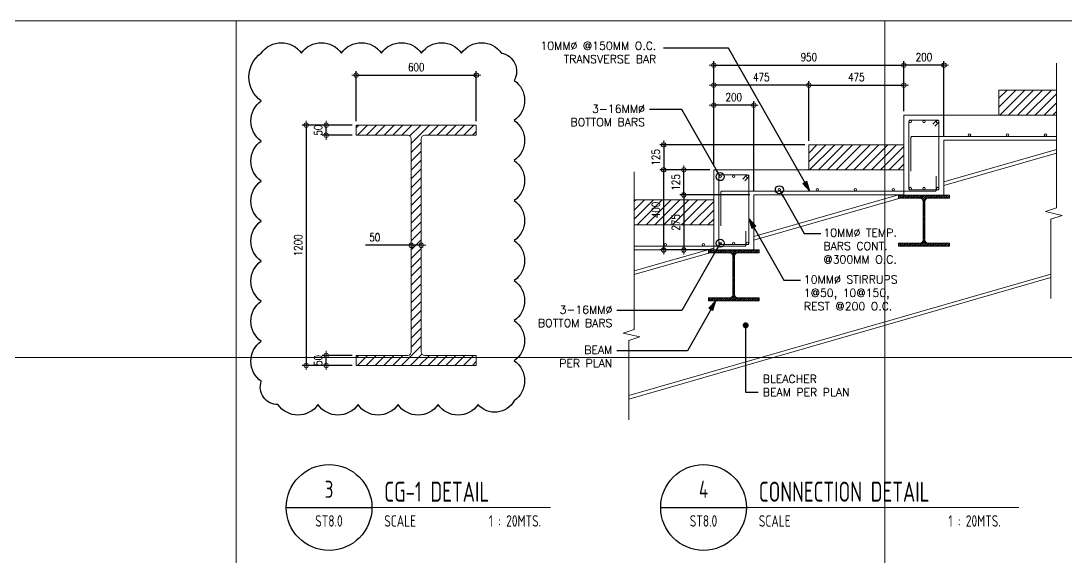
# Model space of a CAD drawing. Header units: millimetres. Extents: x 374056 to 882622, y 26363 to 140094.
# Drawn here: x 411860 to 417083, y 58558 to 61237 of the extents above; entities that cross this region are included whole.
import ezdxf
from ezdxf.enums import TextEntityAlignment as Align

# ---------------------------------------------------------------- set-up
doc = ezdxf.new("R2010")
doc.units = ezdxf.units.MM
doc.header["$MEASUREMENT"] = 0
doc.layers.get('0').update_dxf_attribs({"lineweight": 9})
for name, color, linetype, lineweight in [('A-ANNO_DIM', 1, 'Continuous', 5), ("arch'l plan-pl", 8, 'Continuous', 5), ('HATCH', 8, 'Continuous', 5), ('HATCH @ 1', 8, 'Continuous', 5), ('REVCLOUD', 6, 'Continuous', 25), ('S-Anno-Text', 52, 'Continuous', 9), ('S-ANNO-WELD', 1, 'Continuous', 9), ('S-BRACE', 2, 'Continuous', 9), ('S-COLS', 2, 'Continuous', 9), ('S-DETL-LN03', 3, 'Continuous', 9), ('S-DETL-RBAR', 5, 'Continuous', 9)]:
    doc.layers.add(name, color=color, linetype=linetype, lineweight=lineweight)
doc.layers.add('S-DETL-GRID', color=62, linetype='Continuous', lineweight=9, plot=False)
doc.layers.add('TARGET-MAIN', color=1, linetype='Continuous')
doc.styles.add('1', font='romans.shx', dxfattribs={"width": 0.8, "height": 100})
doc.styles.add('ARCHITEXT', font='architxt.shx', dxfattribs={"width": 0.85})
doc.styles.add('ROMANS', font='ROMANS.shx', dxfattribs={"width": 0.8, "height": 40})
doc.styles.add('ROMANS12', font='ROMANS.shx', dxfattribs={"height": 1.125})
doc.dimstyles.new('ESCA20', dxfattribs={"dimtxt": 40, "dimasz": 0.15, "dimexe": 20, "dimexo": 20, "dimgap": 20, "dimtad": 1, "dimdec": 0, "dimrnd": 1, "dimdsep": 46, "dimtxsty": 'ROMANS', "dimblk1": 'ESCADIM_ARW', "dimblk2": 'ESCADIM_ARW', "dimsah": 1, "dimcen": 20, "dimclrd": 256, "dimclre": 256, "dimclrt": 3, "dimadec": 0, "dimazin": 0, "dimtfac": 1, "dimtdec": 0, "dimtofl": 0, "dimtmove": 0, "dimatfit": 3, "dimldrblk": 'ESCADIM_ARW', "dimfxl": 0, "dimtolj": 1, "dimtzin": 0, "dimarcsym": 0})
doc.dimstyles.new('ESCA_ARW$7', dxfattribs={"dimtxt": 200, "dimasz": 1, "dimexe": 100, "dimexo": 100, "dimgap": 100, "dimtad": 1, "dimdec": 0, "dimrnd": 1, "dimdsep": 46, "dimtxsty": '1', "dimblk1": 'dim_arw', "dimblk2": 'dim_arw', "dimsah": 1, "dimcen": 50, "dimclrd": 1, "dimclre": 256, "dimclrt": 52, "dimadec": 0, "dimazin": 0, "dimtfac": 1, "dimtofl": 0, "dimtmove": 0, "dimatfit": 3, "dimldrblk": 'dim_arw', "dimfxl": 0, "dimtolj": 1, "dimtzin": 0, "dimarcsym": 0})

# ---------------------------------------------------------------- blocks, each defined once
blk = doc.blocks.new('ESCADIM_ARW')
at = {"color": 7}
blk.add_line((-150, 0), (150, 0), dxfattribs=at)
blk.add_circle((0, 0), 75, dxfattribs=at)
blk = doc.blocks.new('*D85')
at = {"layer": 'A-ANNO_DIM', "lineweight": -2, "ltscale": 0.05, "transparency": 16777216}
for p, q in [((413515.5, 60715.7), (413265.5, 60715.7)), ((413285.5, 60715.6), (413285.5, 59515.9)), ((413515.5, 59515.7), (413265.5, 59515.7))]:
    blk.add_line(p, q, dxfattribs=at)
at = {"layer": 'Defpoints', "color": 0, "ltscale": 0.05, "transparency": 16777216}
for p in [(413535.5, 60715.7), (413285.5, 59515.7), (413535.5, 59515.7)]:
    blk.add_point(p, dxfattribs=at)
at = {"layer": 'A-ANNO_DIM', "lineweight": -2, "ltscale": 0.05, "transparency": 16777216, "xscale": 0.15, "yscale": 0.15, "zscale": 0.15}
for p, rotation in [((413285.5, 60715.7), 90), ((413285.5, 59515.7), 270)]:
    blk.add_blockref('ESCADIM_ARW', p, dxfattribs=dict(at, rotation=rotation))
at = {"layer": 'A-ANNO_DIM', "color": 3, "ltscale": 0.05, "transparency": 16777216, "insert": (413245.5, 60115.7), "char_height": 40, "attachment_point": 5, "rotation": 90, "style": 'ROMANS'}
blk.add_mtext('\\A1;1200', dxfattribs=at)
blk = doc.blocks.new('*D86')
at = {"layer": 'A-ANNO_DIM', "lineweight": -2, "ltscale": 0.05, "transparency": 16777216}
for p, q in [((413535.5, 60735.7), (413535.5, 60985.7)), ((413535.7, 60965.7), (414135.4, 60965.7)), ((414135.5, 60735.7), (414135.5, 60985.7))]:
    blk.add_line(p, q, dxfattribs=at)
at = {"layer": 'Defpoints', "color": 0, "ltscale": 0.05, "transparency": 16777216}
for p in [(414135.5, 60965.7), (413535.5, 60715.7), (414135.5, 60715.7)]:
    blk.add_point(p, dxfattribs=at)
at = {"layer": 'A-ANNO_DIM', "lineweight": -2, "ltscale": 0.05, "transparency": 16777216, "xscale": 0.15, "yscale": 0.15, "zscale": 0.15, "rotation": 180}
blk.add_blockref('ESCADIM_ARW', (413535.5, 60965.7), dxfattribs=at)
at = {"layer": 'A-ANNO_DIM', "lineweight": -2, "ltscale": 0.05, "transparency": 16777216, "xscale": 0.15, "yscale": 0.15, "zscale": 0.15}
blk.add_blockref('ESCADIM_ARW', (414135.5, 60965.7), dxfattribs=at)
at = {"layer": 'A-ANNO_DIM', "color": 3, "ltscale": 0.05, "transparency": 16777216, "insert": (413835.5, 61005.7), "char_height": 40, "attachment_point": 5, "style": 'ROMANS'}
blk.add_mtext('\\A1;600', dxfattribs=at)
blk = doc.blocks.new('*D87')
at = {"layer": 'A-ANNO_DIM', "lineweight": -2, "ltscale": 0.05, "transparency": 16777216}
for p, q in [((413515.5, 60715.7), (413365.5, 60715.7)), ((413385.5, 60665.9), (413385.5, 60715.6)), ((413515.5, 60665.7), (413365.5, 60665.7))]:
    blk.add_line(p, q, dxfattribs=at)
at = {"layer": 'Defpoints', "color": 0, "ltscale": 0.05, "transparency": 16777216}
for p in [(413385.5, 60715.7), (413535.5, 60715.7), (413535.5, 60665.7)]:
    blk.add_point(p, dxfattribs=at)
at = {"layer": 'A-ANNO_DIM', "lineweight": -2, "ltscale": 0.05, "transparency": 16777216, "xscale": 0.15, "yscale": 0.15, "zscale": 0.15}
for p, rotation in [((413385.5, 60715.7), 90), ((413385.5, 60665.7), 270)]:
    blk.add_blockref('ESCADIM_ARW', p, dxfattribs=dict(at, rotation=rotation))
at = {"layer": 'A-ANNO_DIM', "color": 3, "ltscale": 0.05, "transparency": 16777216, "insert": (413345.5, 60690.7), "char_height": 40, "attachment_point": 5, "rotation": 90, "style": 'ROMANS'}
blk.add_mtext('\\A1;50', dxfattribs=at)
blk = doc.blocks.new('*D88')
at = {"layer": 'A-ANNO_DIM', "lineweight": -2, "ltscale": 0.05, "transparency": 16777216}
for p, q in [((413515.5, 59565.7), (413365.5, 59565.7)), ((413385.5, 59515.9), (413385.5, 59565.6)), ((413515.5, 59515.7), (413365.5, 59515.7))]:
    blk.add_line(p, q, dxfattribs=at)
at = {"layer": 'Defpoints', "color": 0, "ltscale": 0.05, "transparency": 16777216}
for p in [(413385.5, 59565.7), (413535.5, 59565.7), (413535.5, 59515.7)]:
    blk.add_point(p, dxfattribs=at)
at = {"layer": 'A-ANNO_DIM', "lineweight": -2, "ltscale": 0.05, "transparency": 16777216, "xscale": 0.15, "yscale": 0.15, "zscale": 0.15}
for p, rotation in [((413385.5, 59565.7), 90), ((413385.5, 59515.7), 270)]:
    blk.add_blockref('ESCADIM_ARW', p, dxfattribs=dict(at, rotation=rotation))
at = {"layer": 'A-ANNO_DIM', "color": 3, "ltscale": 0.05, "transparency": 16777216, "insert": (413345.5, 59540.7), "char_height": 40, "attachment_point": 5, "rotation": 90, "style": 'ROMANS'}
blk.add_mtext('\\A1;50', dxfattribs=at)
blk = doc.blocks.new('*D91')
at = {"layer": 'A-ANNO_DIM', "lineweight": -2, "ltscale": 0.05, "transparency": 16777216}
for p, q in [((415797.2, 60637.4), (415797.2, 60935.7)), ((415797.3, 60915.7), (416272, 60915.7)), ((416272.2, 60785.7), (416272.2, 60935.7))]:
    blk.add_line(p, q, dxfattribs=at)
at = {"layer": 'Defpoints', "color": 0, "ltscale": 0.05, "transparency": 16777216}
for p in [(416272.2, 60915.7), (416272.2, 60765.7), (415797.2, 60617.4, 0)]:
    blk.add_point(p, dxfattribs=at)
at = {"layer": 'A-ANNO_DIM', "lineweight": -2, "ltscale": 0.05, "transparency": 16777216, "xscale": 0.15, "yscale": 0.15, "zscale": 0.15, "rotation": 180}
blk.add_blockref('ESCADIM_ARW', (415797.2, 60915.7), dxfattribs=at)
at = {"layer": 'A-ANNO_DIM', "lineweight": -2, "ltscale": 0.05, "transparency": 16777216, "xscale": 0.15, "yscale": 0.15, "zscale": 0.15}
blk.add_blockref('ESCADIM_ARW', (416272.2, 60915.7), dxfattribs=at)
at = {"layer": 'A-ANNO_DIM', "color": 3, "ltscale": 0.05, "transparency": 16777216, "insert": (416034.7, 60955.7), "char_height": 40, "attachment_point": 5, "style": 'ROMANS'}
blk.add_mtext('\\A1;475', dxfattribs=at)
blk = doc.blocks.new('*D92')
at = {"layer": 'A-ANNO_DIM', "lineweight": -2, "ltscale": 0.05, "transparency": 16777216}
for p, q in [((415322.2, 60512.4), (415322.2, 61035.7)), ((415322.3, 61015.7), (416272, 61015.7)), ((416272.2, 60785.7), (416272.2, 61035.7))]:
    blk.add_line(p, q, dxfattribs=at)
at = {"layer": 'Defpoints', "color": 0, "ltscale": 0.05, "transparency": 16777216}
for p in [(416272.2, 61015.7), (416272.2, 60765.7), (415322.2, 60492.4, 0)]:
    blk.add_point(p, dxfattribs=at)
at = {"layer": 'A-ANNO_DIM', "lineweight": -2, "ltscale": 0.05, "transparency": 16777216, "xscale": 0.15, "yscale": 0.15, "zscale": 0.15, "rotation": 180}
blk.add_blockref('ESCADIM_ARW', (415322.2, 61015.7), dxfattribs=at)
at = {"layer": 'A-ANNO_DIM', "lineweight": -2, "ltscale": 0.05, "transparency": 16777216, "xscale": 0.15, "yscale": 0.15, "zscale": 0.15}
blk.add_blockref('ESCADIM_ARW', (416272.2, 61015.7), dxfattribs=at)
at = {"layer": 'A-ANNO_DIM', "color": 3, "ltscale": 0.05, "transparency": 16777216, "insert": (415797.2, 61055.7), "char_height": 40, "attachment_point": 5, "style": 'ROMANS'}
blk.add_mtext('\\A1;950', dxfattribs=at)
blk = doc.blocks.new('*D93')
at = {"layer": 'A-ANNO_DIM', "lineweight": -2, "ltscale": 0.05, "transparency": 16777216}
for p, q in [((415322.2, 60512.4), (415322.2, 60935.7)), ((415797, 60915.7), (415322.3, 60915.7)), ((415797.2, 60637.4), (415797.2, 60935.7))]:
    blk.add_line(p, q, dxfattribs=at)
at = {"layer": 'Defpoints', "color": 0, "ltscale": 0.05, "transparency": 16777216}
for p in [(415322.2, 60915.7), (415797.2, 60617.4, 0), (415322.2, 60492.4, 0)]:
    blk.add_point(p, dxfattribs=at)
at = {"layer": 'A-ANNO_DIM', "lineweight": -2, "ltscale": 0.05, "transparency": 16777216, "xscale": 0.15, "yscale": 0.15, "zscale": 0.15, "rotation": 180}
blk.add_blockref('ESCADIM_ARW', (415322.2, 60915.7), dxfattribs=at)
at = {"layer": 'A-ANNO_DIM', "lineweight": -2, "ltscale": 0.05, "transparency": 16777216, "xscale": 0.15, "yscale": 0.15, "zscale": 0.15}
blk.add_blockref('ESCADIM_ARW', (415797.2, 60915.7), dxfattribs=at)
at = {"layer": 'A-ANNO_DIM', "color": 3, "ltscale": 0.05, "transparency": 16777216, "insert": (415559.7, 60955.7), "char_height": 40, "attachment_point": 5, "style": 'ROMANS'}
blk.add_mtext('\\A1;475', dxfattribs=at)
blk = doc.blocks.new('*D94')
at = {"layer": 'A-ANNO_DIM', "lineweight": -2, "ltscale": 0.05, "transparency": 16777216}
for p, q in [((415322.2, 60512.4), (415322.2, 60835.7)), ((415522, 60815.7), (415322.3, 60815.7)), ((415522.2, 60387.4), (415522.2, 60835.7))]:
    blk.add_line(p, q, dxfattribs=at)
at = {"layer": 'Defpoints', "color": 0, "ltscale": 0.05, "transparency": 16777216}
for p in [(415322.2, 60815.7), (415322.2, 60492.4, 0), (415522.2, 60367.4, 0)]:
    blk.add_point(p, dxfattribs=at)
at = {"layer": 'A-ANNO_DIM', "lineweight": -2, "ltscale": 0.05, "transparency": 16777216, "xscale": 0.15, "yscale": 0.15, "zscale": 0.15, "rotation": 180}
blk.add_blockref('ESCADIM_ARW', (415322.2, 60815.7), dxfattribs=at)
at = {"layer": 'A-ANNO_DIM', "lineweight": -2, "ltscale": 0.05, "transparency": 16777216, "xscale": 0.15, "yscale": 0.15, "zscale": 0.15}
blk.add_blockref('ESCADIM_ARW', (415522.2, 60815.7), dxfattribs=at)
at = {"layer": 'A-ANNO_DIM', "color": 3, "ltscale": 0.05, "transparency": 16777216, "insert": (415422.2, 60855.7), "char_height": 40, "attachment_point": 5, "style": 'ROMANS'}
blk.add_mtext('\\A1;200', dxfattribs=at)
blk = doc.blocks.new('*D95')
at = {"layer": 'A-ANNO_DIM', "lineweight": -2, "ltscale": 0.05, "transparency": 16777216}
for p, q in [((415777.2, 60617.4), (415052.2, 60617.4)), ((415072.2, 60617.3), (415072.2, 60492.6)), ((415302.2, 60492.4), (415052.2, 60492.4))]:
    blk.add_line(p, q, dxfattribs=at)
at = {"layer": 'Defpoints', "color": 0, "ltscale": 0.05, "transparency": 16777216}
for p in [(415797.2, 60617.4, 0), (415072.2, 60492.4), (415322.2, 60492.4, 0)]:
    blk.add_point(p, dxfattribs=at)
at = {"layer": 'A-ANNO_DIM', "lineweight": -2, "ltscale": 0.05, "transparency": 16777216, "xscale": 0.15, "yscale": 0.15, "zscale": 0.15}
for p, rotation in [((415072.2, 60617.4), 90), ((415072.2, 60492.4), 270)]:
    blk.add_blockref('ESCADIM_ARW', p, dxfattribs=dict(at, rotation=rotation))
at = {"layer": 'A-ANNO_DIM', "color": 3, "ltscale": 0.05, "transparency": 16777216, "insert": (415032.2, 60554.9), "char_height": 40, "attachment_point": 5, "rotation": 90, "style": 'ROMANS'}
blk.add_mtext('\\A1;125', dxfattribs=at)
blk = doc.blocks.new('*D96')
at = {"layer": 'A-ANNO_DIM', "lineweight": -2, "ltscale": 0.05, "transparency": 16777216}
for p, q in [((415302.2, 60492.4), (415152.2, 60492.4)), ((415172.2, 60367.6), (415172.2, 60492.3)), ((415502.2, 60367.4), (415152.2, 60367.4))]:
    blk.add_line(p, q, dxfattribs=at)
at = {"layer": 'Defpoints', "color": 0, "ltscale": 0.05, "transparency": 16777216}
for p in [(415172.2, 60492.4), (415322.2, 60492.4, 0), (415522.2, 60367.4, 0)]:
    blk.add_point(p, dxfattribs=at)
at = {"layer": 'A-ANNO_DIM', "lineweight": -2, "ltscale": 0.05, "transparency": 16777216, "xscale": 0.15, "yscale": 0.15, "zscale": 0.15}
for p, rotation in [((415172.2, 60492.4), 90), ((415172.2, 60367.4), 270)]:
    blk.add_blockref('ESCADIM_ARW', p, dxfattribs=dict(at, rotation=rotation))
at = {"layer": 'A-ANNO_DIM', "color": 3, "ltscale": 0.05, "transparency": 16777216, "insert": (415132.2, 60429.9), "char_height": 40, "attachment_point": 5, "rotation": 90, "style": 'ROMANS'}
blk.add_mtext('\\A1;125', dxfattribs=at)
blk = doc.blocks.new('*D97')
at = {"layer": 'A-ANNO_DIM', "lineweight": -2, "ltscale": 0.05, "transparency": 16777216}
for p, q in [((415502.2, 60367.4), (415152.2, 60367.4)), ((415172.2, 60367.3), (415172.2, 60092.6)), ((415275.2, 60092.4), (415152.2, 60092.4))]:
    blk.add_line(p, q, dxfattribs=at)
at = {"layer": 'Defpoints', "color": 0, "ltscale": 0.05, "transparency": 16777216}
for p in [(415522.2, 60367.4, 0), (415172.2, 60092.4), (415295.2, 60092.4, 0)]:
    blk.add_point(p, dxfattribs=at)
at = {"layer": 'A-ANNO_DIM', "lineweight": -2, "ltscale": 0.05, "transparency": 16777216, "xscale": 0.15, "yscale": 0.15, "zscale": 0.15}
for p, rotation in [((415172.2, 60367.4), 90), ((415172.2, 60092.4), 270)]:
    blk.add_blockref('ESCADIM_ARW', p, dxfattribs=dict(at, rotation=rotation))
at = {"layer": 'A-ANNO_DIM', "color": 3, "ltscale": 0.05, "transparency": 16777216, "insert": (415132.2, 60229.9), "char_height": 40, "attachment_point": 5, "rotation": 90, "style": 'ROMANS'}
blk.add_mtext('\\A1;275', dxfattribs=at)
blk = doc.blocks.new('*D98')
at = {"layer": 'A-ANNO_DIM', "lineweight": -2, "ltscale": 0.05, "transparency": 16777216}
for p, q in [((415302.2, 60492.4), (415052.2, 60492.4)), ((415072.2, 60092.6), (415072.2, 60492.3)), ((415302.2, 60092.4), (415052.2, 60092.4))]:
    blk.add_line(p, q, dxfattribs=at)
at = {"layer": 'Defpoints', "color": 0, "ltscale": 0.05, "transparency": 16777216}
for p in [(415072.2, 60492.4), (415322.2, 60492.4, 0), (415322.2, 60092.4, 0)]:
    blk.add_point(p, dxfattribs=at)
at = {"layer": 'A-ANNO_DIM', "lineweight": -2, "ltscale": 0.05, "transparency": 16777216, "xscale": 0.15, "yscale": 0.15, "zscale": 0.15}
for p, rotation in [((415072.2, 60492.4), 90), ((415072.2, 60092.4), 270)]:
    blk.add_blockref('ESCADIM_ARW', p, dxfattribs=dict(at, rotation=rotation))
at = {"layer": 'A-ANNO_DIM', "color": 3, "ltscale": 0.05, "transparency": 16777216, "insert": (415032.2, 60292.4), "char_height": 40, "attachment_point": 5, "rotation": 90, "style": 'ROMANS'}
blk.add_mtext('\\A1;400', dxfattribs=at)
blk = doc.blocks.new('*D99')
at = {"layer": 'A-ANNO_DIM', "lineweight": -2, "ltscale": 0.05, "transparency": 16777216}
for p, q in [((416272.2, 60785.7), (416272.2, 61035.7)), ((416472, 61015.7), (416272.3, 61015.7)), ((416472.2, 60660.7), (416472.2, 61035.7))]:
    blk.add_line(p, q, dxfattribs=at)
at = {"layer": 'Defpoints', "color": 0, "ltscale": 0.05, "transparency": 16777216}
for p in [(416272.2, 61015.7), (416272.2, 60765.7), (416472.2, 60640.7)]:
    blk.add_point(p, dxfattribs=at)
at = {"layer": 'A-ANNO_DIM', "lineweight": -2, "ltscale": 0.05, "transparency": 16777216, "xscale": 0.15, "yscale": 0.15, "zscale": 0.15, "rotation": 180}
blk.add_blockref('ESCADIM_ARW', (416272.2, 61015.7), dxfattribs=at)
at = {"layer": 'A-ANNO_DIM', "lineweight": -2, "ltscale": 0.05, "transparency": 16777216, "xscale": 0.15, "yscale": 0.15, "zscale": 0.15}
blk.add_blockref('ESCADIM_ARW', (416472.2, 61015.7), dxfattribs=at)
at = {"layer": 'A-ANNO_DIM', "color": 3, "ltscale": 0.05, "transparency": 16777216, "insert": (416372.2, 61055.7), "char_height": 40, "attachment_point": 5, "style": 'ROMANS'}
blk.add_mtext('\\A1;200', dxfattribs=at)
blk = doc.blocks.new('dim_arw')
h = blk.add_hatch(color=256)
h.paths.add_polyline_path([(-125.6, 29.45), (0, 0), (-125.6, -29.45, -0.115681), (-132.51, 0, -0.115681)])
h.paths.add_polyline_path([(-249.02, 58.4), (-125.6, 29.45, 0.115681), (-132.51, 0, 0.115681), (-125.6, -29.45), (-249.02, -58.4)])
for p, q in [((0, 0), (-249.02, 58.4)), ((-249.02, 58.4), (-249.02, -58.4)), ((0, 0), (-249.02, -58.4))]:
    blk.add_line(p, q)
blk = doc.blocks.new('*D153')
at = {"layer": 'A-ANNO_DIM', "lineweight": -2, "ltscale": 0.05, "transparency": 16777216}
for p, q in [((413810.5, 60115.7), (413582.6, 60115.7)), ((413860.4, 60115.7), (413810.7, 60115.7))]:
    blk.add_line(p, q, dxfattribs=at)
at = {"layer": 'Defpoints', "color": 0, "ltscale": 0.05, "transparency": 16777216}
for p in [(413810.5, 60115.7, 0), (413810.5, 60115.7), (413860.5, 60115.7, 0)]:
    blk.add_point(p, dxfattribs=at)
at = {"layer": 'A-ANNO_DIM', "lineweight": -2, "ltscale": 0.05, "transparency": 16777216, "xscale": 0.15, "yscale": 0.15, "zscale": 0.15, "rotation": 180}
blk.add_blockref('ESCADIM_ARW', (413810.5, 60115.7), dxfattribs=at)
at = {"layer": 'A-ANNO_DIM', "lineweight": -2, "ltscale": 0.05, "transparency": 16777216, "xscale": 0.15, "yscale": 0.15, "zscale": 0.15}
blk.add_blockref('ESCADIM_ARW', (413860.5, 60115.7), dxfattribs=at)
at = {"layer": 'A-ANNO_DIM', "color": 3, "ltscale": 0.05, "transparency": 16777216, "insert": (413628.5, 60155.7), "char_height": 40, "attachment_point": 5, "style": 'ROMANS'}
blk.add_mtext('\\A1;50', dxfattribs=at)
blk = doc.blocks.new('TARGET-DWGLABEL')
at = {"layer": 'TARGET-MAIN'}
blk.add_line((-7.5, 0), (7.5, 0), dxfattribs=at)
blk.add_circle((0, 0), 7.5, dxfattribs=at)
at = {"layer": 'TARGET-MAIN', "color": 2, "style": 'ARCHITEXT', "width": 0.85}
blk.add_text('SCALE', height=2, dxfattribs=at).set_placement((9.66, -2.36), align=Align.MIDDLE_LEFT)
at = {"layer": 'TARGET-MAIN', "color": 6, "style": 'ARCHITEXT', "width": 0.85}
blk.add_attdef('DRAWING_TITLE', text='', height=5, dxfattribs=at).set_placement((9.08, 4.41), align=Align.MIDDLE_LEFT)
at = {"layer": 'TARGET-MAIN', "color": 4, "style": 'ARCHITEXT', "width": 0.85}
blk.add_attdef('DWG_NO.', text='', height=3, dxfattribs=at).set_placement((0, 3.17), align=Align.MIDDLE_CENTER)
at = {"layer": 'TARGET-MAIN', "color": 3, "style": 'ARCHITEXT', "width": 0.85}
blk.add_attdef('SHT_NO.', text='', height=2, dxfattribs=at).set_placement((-0.02, -2.36), align=Align.MIDDLE_CENTER)
at = {"layer": 'TARGET-MAIN', "color": 2, "style": 'ARCHITEXT', "width": 0.85}
blk.add_attdef('SCALE', text='', height=2, dxfattribs=at).set_placement((69.6, -2.36), align=Align.MIDDLE_RIGHT)

msp = doc.modelspace()

# ---------------------------------------------------------------- hatches: boundary and pattern name
at = {"layer": 'HATCH'}
h = msp.add_hatch(dxfattribs=at)
h.set_pattern_fill('ANSI31', color=256, scale=250, style=0)
h.set_pattern_definition([(45, (-3960.846, 2947), (-22.097087, 22.097087), [])])
edge = h.paths.add_edge_path()
edge.add_line((413535.54167, 60715.7087), (414135.54167, 60715.7087))
edge.add_line((414135.54167, 60715.7087), (414135.54167, 60665.7087))
edge.add_line((414135.54167, 60665.7087), (413878.04167, 60665.7087))
edge.add_arc((413878.04167, 60648.2087), 17.5, 90, 180)
edge.add_line((413860.54167, 60648.2087), (413860.54167, 59583.2087))
edge.add_arc((413878.04167, 59583.2087), 17.5, 180, 270)
edge.add_line((413878.04167, 59565.7087), (414135.54167, 59565.7087))
edge.add_line((414135.54167, 59565.7087), (414135.54167, 59515.7087))
edge.add_line((414135.54167, 59515.7087), (413535.54167, 59515.7087))
edge.add_line((413535.54167, 59515.7087), (413535.54167, 59565.7087))
edge.add_line((413535.54167, 59565.7087), (413793.04167, 59565.7087))
edge.add_arc((413793.04167, 59583.2087), 17.5, 270, 360)
edge.add_line((413810.54167, 59583.2087), (413810.54167, 60648.2087))
edge.add_arc((413793.04167, 60648.2087), 17.5, 0, 90)
edge.add_line((413793.04167, 60665.7087), (413535.54167, 60665.7087))
edge.add_line((413535.54167, 60665.7087), (413535.54167, 60715.7087))
at = {"layer": 'HATCH @ 1'}
h = msp.add_hatch(dxfattribs=at)
h.set_pattern_fill('ANSI31', color=256, scale=250, style=0)
h.set_pattern_definition([(45, (280058.566, -71993.69), (-22.097087, 22.097087), [])])
h.paths.add_polyline_path([(417034.68111, 60765.7233), (417034.68111, 60890.7233), (416747.18111, 60890.7233), (416747.18111, 60765.7233)])
h = msp.add_hatch(dxfattribs=at)
h.set_pattern_fill('ANSI31', color=256, scale=250, style=0)
h.set_pattern_definition([(45, (279108.566, -72267.01), (-22.097087, 22.097087), [])])
h.paths.add_polyline_path([(416272.18111, 60492.40118), (416272.18111, 60617.40118), (415797.18111, 60617.40118), (415797.18111, 60492.40118)])
h = msp.add_hatch(dxfattribs=at)
h.set_pattern_fill('ANSI31', color=256, scale=250, style=0)
h.set_pattern_definition([(45, (278158.566, -72542.01), (-22.097087, 22.097087), [])])
h.paths.add_polyline_path([(414924.97522, 60342.40118), (414924.97522, 60217.40118), (415322.18111, 60217.40118), (415322.18111, 60342.40118)])
h = msp.add_hatch(dxfattribs=at)
h.set_pattern_fill('ANSI31', color=254, scale=50, style=0)
h.set_pattern_definition([(45, (-2217.425, 7e-12), (-4.41941738, 4.41941738), [])])
edge = h.paths.add_edge_path()
edge.add_line((415422.18111, 59838.90918), (415295.18111, 59838.90918))
edge.add_line((415295.18111, 59838.90918), (415295.18111, 59853.13318))
edge.add_line((415295.18111, 59853.13318), (415401.92461, 59853.13318))
edge.add_arc((415401.92461, 59869.07168), 15.9385, 270, 360)
edge.add_line((415417.86311, 59869.07168), (415417.86311, 60062.23868))
edge.add_arc((415401.92461, 60062.23868), 15.9385, 0, 90)
edge.add_line((415401.92461, 60078.17718), (415295.18111, 60078.17718))
edge.add_line((415295.18111, 60078.17718), (415295.18111, 60092.40118))
edge.add_line((415295.18111, 60092.40118), (415549.18111, 60092.40118))
edge.add_line((415549.18111, 60092.40118), (415549.18111, 60078.17718))
edge.add_line((415549.18111, 60078.17718), (415442.43761, 60078.17718))
edge.add_arc((415442.43761, 60062.23868), 15.9385, 90, 180)
edge.add_line((415426.49911, 60062.23868), (415426.49911, 59869.07168))
edge.add_arc((415442.43761, 59869.07168), 15.9385, 180, 270)
edge.add_line((415442.43761, 59853.13318), (415549.18111, 59853.13318))
edge.add_line((415549.18111, 59853.13318), (415549.18111, 59838.90918))
edge.add_line((415549.18111, 59838.90918), (415422.18111, 59838.90918))
edge = h.paths.add_edge_path()
edge.add_line((416372.18111, 60112.2313), (416245.18111, 60112.2313))
edge.add_line((416245.18111, 60112.2313), (416245.18111, 60126.4553))
edge.add_line((416245.18111, 60126.4553), (416351.92461, 60126.4553))
edge.add_arc((416351.92461, 60142.3938), 15.9385, 270, 360)
edge.add_line((416367.86311, 60142.3938), (416367.86311, 60335.5608))
edge.add_arc((416351.92461, 60335.5608), 15.9385, 0, 90)
edge.add_line((416351.92461, 60351.4993), (416245.18111, 60351.4993))
edge.add_line((416245.18111, 60351.4993), (416245.18111, 60365.7233))
edge.add_line((416245.18111, 60365.7233), (416499.18111, 60365.7233))
edge.add_line((416499.18111, 60365.7233), (416499.18111, 60351.4993))
edge.add_line((416499.18111, 60351.4993), (416392.43761, 60351.4993))
edge.add_arc((416392.43761, 60335.5608), 15.9385, 90, 180)
edge.add_line((416376.49911, 60335.5608), (416376.49911, 60142.3938))
edge.add_arc((416392.43761, 60142.3938), 15.9385, 180, 270)
edge.add_line((416392.43761, 60126.4553), (416499.18111, 60126.4553))
edge.add_line((416499.18111, 60126.4553), (416499.18111, 60112.2313))
edge.add_line((416499.18111, 60112.2313), (416372.18111, 60112.2313))

# ---------------------------------------------------------------- linework, layer by layer
at = {"color": 2, "ltscale": 0.05}
msp.add_xline((870279.71972, 59555.60111), (1, 0), dxfattribs=at)
at = {"color": 1}
for points, elevation in [([(417034.68111, 61025.68419), (417034.68111, 60302.23506), (416979.09287, 60283.92302), (417062.47522, 60264.95888), (417006.88699, 60246.64683), (417006.88699, 59850.27914)], 0.00006), ([(414924.97522, 60483.03825), (414924.97522, 59695.25688), (414869.38699, 59676.94483), (414952.76934, 59657.98069), (414897.18111, 59639.66864), (414897.18111, 59243.30096)], 0.00003)]:
    msp.add_lwpolyline(points, dxfattribs=dict(at, elevation=elevation))
at = {"ltscale": 0.05}
for points, elevation in [([(417034.68111, 60765.7233), (416272.18111, 60765.7233), (416272.18111, 60367.40118)], 0.00006), ([(417034.68111, 60640.7233), (416472.18111, 60640.7233), (416472.18111, 60367.40118)], 0.00006), ([(416272.18111, 60492.40118), (415322.18111, 60492.40118), (415322.18111, 60092.40118)], 0.00004), ([(416272.18111, 60367.40118), (415522.18111, 60367.40118), (415522.18111, 60094.07906)], 0.00004), ([(415322.18111, 60217.40118), (414924.97522, 60217.40118)], -0.00002), ([(415322.18111, 60092.40118), (414924.97522, 60092.40118)], -0.00002)]:
    msp.add_lwpolyline(points, dxfattribs=dict(at, elevation=elevation))
at = {"layer": "arch'l plan-pl", "ltscale": 0.05}
for points, elevation in [([(417034.68111, 60890.7233), (416747.18111, 60890.7233), (416747.18111, 60765.7233), (417034.68111, 60765.7233)], 0.00006), ([(414924.97522, 60217.40118), (415322.18111, 60217.40118), (415322.18111, 60342.40118), (414924.97522, 60342.40118)], -0.00002)]:
    msp.add_lwpolyline(points, dxfattribs=dict(at, elevation=elevation))
at = {"layer": "arch'l plan-pl", "ltscale": 0.05, "elevation": 0.00004}
msp.add_lwpolyline([(415797.18111, 60492.40118), (416272.18111, 60492.40118), (416272.18111, 60617.40118), (415797.18111, 60617.40118)], close=True, dxfattribs=at)
at = {"layer": 'REVCLOUD', "color": 7, "ltscale": 0.05, "elevation": -0.00007}
msp.add_lwpolyline([(413344.66308, 59319.84693, -0.52056705), (413144.66308, 59319.84693, -0.52056705), (413061.49274, 59436.67659, -0.52056705), (413061.49274, 59636.67659, -0.52056705), (413061.49274, 59836.67659, -0.52056705), (413061.49274, 60036.67659, -0.52056705), (413061.49274, 60236.67659, -0.52056705), (413061.49274, 60436.67659, -0.52056705), (413061.49274, 60636.67659, -0.52056705), (413061.49274, 60836.67659, -0.52056705), (413061.49274, 61075.94481, -0.52056705), (413261.49274, 61075.94481, -0.52056705), (413461.49274, 61075.94481, -0.52056705), (413661.49274, 61075.94481, -0.52056705), (413861.49274, 61075.94481, -0.52056705), (414061.49274, 61075.94481, -0.52056705), (414261.49274, 61075.94481, -0.52056705), (414325.02897, 60939.48104, -0.52056705), (414325.02897, 60739.48104, -0.52056705), (414325.02897, 60539.48104, -0.52056705), (414325.02897, 60339.48104, -0.52056705), (414325.02897, 60139.48104, -0.52056705), (414325.02897, 59939.48104, -0.52056705), (414325.02897, 59739.48104, -0.52056705), (414325.02897, 59539.48104, -0.52056705), (414325.02897, 59339.48104, -0.52056705), (414144.66308, 59319.84693, -0.52056705), (413944.66308, 59319.84693, -0.52056705), (413744.66308, 59319.84693, -0.52056705), (413544.66308, 59319.84693, -0.52056705)], format="xyb", close=True, dxfattribs=at)
at = {"layer": 'S-Anno-Text', "color": 1}
for p, q in [((413185.54167, 58806.28681, -0.00003), (414505.98052, 58806.28681, -0.00003)), ((415057.046, 58806.28681, -0.00007), (416847.0221, 58806.28681, -0.00007))]:
    msp.add_line(p, q, dxfattribs=at)
at = {"layer": 'S-BRACE', "ltscale": 0.05}
for p, q in [((416472.18111, 60414.73814, 0.00008), (417034.68111, 60576.5736, 0.00008)), ((415522.18111, 60141.41602, 0.00008), (416258.21045, 60353.17718, 0.00008)), ((414924.97522, 59969.59542, 0.00008), (415302.37854, 60078.17718, 0.00008)), ((414897.18111, 59365.3301, 0.00008), (417006.88699, 59972.30829, 0.00008))]:
    msp.add_line(p, q, dxfattribs=at)
at = {"layer": 'S-BRACE', "ltscale": 0.05, "elevation": 0.00008}
for points in [[(417034.68111, 60594.54624), (416472.18111, 60432.71078)], [(416245.18111, 60367.40118), (415522.18111, 60159.38866)], [(415322.18111, 60101.84716), (414924.97522, 59987.56806)], [(414897.18111, 59347.35746), (417006.88699, 59954.33565)]]:
    msp.add_lwpolyline(points, dxfattribs=at)
at = {"layer": 'S-COLS', "color": 42, "ltscale": 0.05}
for points, elevation in [([(416372.18111, 60112.2313), (416245.18111, 60112.2313), (416245.18111, 60126.4553), (416351.92461, 60126.4553, 0.4142135624), (416367.86311, 60142.3938), (416367.86311, 60335.5608, 0.4142135624), (416351.92461, 60351.4993), (416245.18111, 60351.4993), (416245.18111, 60365.7233), (416499.18111, 60365.7233), (416499.18111, 60351.4993), (416392.43761, 60351.4993, 0.4142135624), (416376.49911, 60335.5608), (416376.49911, 60142.3938, 0.4142135624), (416392.43761, 60126.4553), (416499.18111, 60126.4553), (416499.18111, 60112.2313), (416372.18111, 60112.2313)], -0.00001), ([(415422.18111, 59838.90918), (415295.18111, 59838.90918), (415295.18111, 59853.13318), (415401.92461, 59853.13318, 0.4142135624), (415417.86311, 59869.07168), (415417.86311, 60062.23868, 0.4142135624), (415401.92461, 60078.17718), (415295.18111, 60078.17718), (415295.18111, 60092.40118), (415549.18111, 60092.40118), (415549.18111, 60078.17718), (415442.43761, 60078.17718, 0.4142135624), (415426.49911, 60062.23868), (415426.49911, 59869.07168, 0.4142135624), (415442.43761, 59853.13318), (415549.18111, 59853.13318), (415549.18111, 59838.90918), (415422.18111, 59838.90918)], -0.00002)]:
    msp.add_lwpolyline(points, format="xyb", dxfattribs=dict(at, elevation=elevation))
at = {"layer": 'S-DETL-GRID'}
for p, q in [((412936.38805, 61236.7087, 0), (412936.38805, 47676.70872, 0)), ((416176.38805, 61236.7087, 0), (416176.38805, 47676.70872, 0))]:
    msp.add_line(p, q, dxfattribs=at)
at = {"layer": 'S-DETL-GRID', "color": 252, "elevation": 0}
msp.add_lwpolyline([(403216.38805, 61236.7087), (422656.38805, 61236.7087), (422656.38805, 47676.70872), (403216.38805, 47676.70872)], close=True, dxfattribs=at)
at = {"layer": 'S-DETL-LN03', "elevation": -0.00003}
msp.add_lwpolyline([(413535.54167, 60715.7087), (414135.54167, 60715.7087), (414135.54167, 60665.7087), (413878.04167, 60665.7087, 0.4142135624), (413860.54167, 60648.2087), (413860.54167, 59583.2087, 0.4142135624), (413878.04167, 59565.7087), (414135.54167, 59565.7087), (414135.54167, 59515.7087), (413535.54167, 59515.7087), (413535.54167, 59565.7087), (413793.04167, 59565.7087, 0.4142135624), (413810.54167, 59583.2087), (413810.54167, 60648.2087, 0.4142135624), (413793.04167, 60665.7087), (413535.54167, 60665.7087), (413535.54167, 60715.7087)], format="xyb", close=True, dxfattribs=at)
at = {"layer": 'S-DETL-RBAR'}
for points, elevation in [([(416441.18111, 60392.40118), (416303.18111, 60392.40118, -0.4142135624), (416297.18111, 60398.40118), (416297.18111, 60734.7233, -0.4142135624), (416303.18111, 60740.7233), (416441.18111, 60740.7233, -0.4142135624), (416447.18111, 60734.7233), (416447.18111, 60398.40118, -0.4142135624)], 0.00006), ([(415491.18111, 60119.07906), (415353.18111, 60119.07906, -0.4142135624), (415347.18111, 60125.07906), (415347.18111, 60461.40118, -0.4142135624), (415353.18111, 60467.40118), (415491.18111, 60467.40118, -0.4142135624), (415497.18111, 60461.40118), (415497.18111, 60125.07906, -0.4142135624)], 0.00004)]:
    msp.add_lwpolyline(points, format="xyb", close=True, dxfattribs=dict(at, elevation=elevation))
for points, elevation in [([(416426.74608, 60710.38877), (416445.13086, 60728.77355, 1), (416435.23136, 60738.67304), (416416.84658, 60720.28827)], 0.00006), ([(417034.68111, 60659.7233), (416313.18111, 60659.7233, 0.4142135624), (416307.18111, 60653.7233), (416307.18111, 60486.60299)], 0.00006), ([(416433.18111, 60461.40118), (416433.18111, 60392.40118, -0.4142135624), (416427.18111, 60386.40118), (415363.18111, 60386.40118, 0.4142135624), (415357.18111, 60380.40118), (415357.18111, 60213.28087)], 0.00004), ([(415476.74608, 60437.06666), (415495.13085, 60455.45143, 1), (415485.23136, 60465.35093), (415466.84658, 60446.96615)], 0.00004), ([(415483.18111, 60186.40118), (415483.18111, 60117.40118, -0.4142135624), (415477.18111, 60111.40118), (414924.97522, 60111.40118)], -0.00002)]:
    msp.add_lwpolyline(points, format="xyb", dxfattribs=dict(at, elevation=elevation))
for centre in [(416304.18111, 60733.7233, 0.00006), (416372.18111, 60733.7233, 0.00006), (416440.18111, 60733.7233, 0.00006), (416599.78114, 60666.7233, 0.00006), (416789.78114, 60666.7233, 0.00006), (416979.78114, 60666.7233, 0.00006), (415354.18111, 60460.40118, 0.00004), (415422.18111, 60460.40118, 0.00004), (415490.18111, 60460.40118, 0.00004), (415649.78114, 60393.40118, 0.00004), (415839.78114, 60393.40118, 0.00005), (416029.78114, 60393.40118, 0.00005), (416219.78114, 60393.40118, 0.00005), (416304.18111, 60399.40118, 0.00006), (416372.18111, 60399.40118, 0.00006), (416440.18111, 60399.40118, 0.00006), (415079.78114, 60118.40118, -0.00001), (415269.78114, 60118.40118, -0.00001), (415354.18111, 60126.07906, 0.00004), (415422.18111, 60126.07906, 0.00004), (415490.18111, 60126.07906, 0.00004)]:
    msp.add_circle(centre, 6, dxfattribs=at)

# ---------------------------------------------------------------- block references
at = {"layer": 'TARGET-MAIN', "color": 1}
ref = msp.add_blockref('TARGET-DWGLABEL', (413399.82739, 58806.28681, -0.00003), dxfattribs=dict(at, xscale=28.57142857142857, yscale=28.57142857142857, zscale=28.57142857142857))
ref.add_attrib('DWG_NO.', '3', dxfattribs={"color": 5, "height": 85.71429, "style": 'ARCHITEXT', "width": 0.85}).set_placement((413399.82739, 58896.95534, -0.00003), align=Align.MIDDLE_CENTER)
ref.add_attrib('SHT_NO.', 'ST8.0', dxfattribs={"color": 2, "height": 57.142857, "style": 'ARCHITEXT', "width": 0.85}).set_placement((413399.39077, 58738.99442, -0.00003), align=Align.MIDDLE_CENTER)
ref.add_attrib('DRAWING_TITLE', 'CG-1 DETAIL', dxfattribs={"color": 5, "height": 100, "style": 'ARCHITEXT', "width": 0.8}).set_placement((413675.79958, 58884.85823, -0.00003), align=Align.MIDDLE_LEFT)
ref.add_attrib('SCALE', '1 : 20MTS.', dxfattribs={"color": 2, "height": 57.142857, "style": 'ARCHITEXT', "width": 0.85}).set_placement((414459.45404, 58738.99442, -0.00003), align=Align.MIDDLE_RIGHT)
ref = msp.add_blockref('TARGET-DWGLABEL', (415271.33171, 58806.28681, -0.00007), dxfattribs=dict(at, xscale=28.57142857142857, yscale=28.57142857142857, zscale=28.57142857142857))
ref.add_attrib('DWG_NO.', '4', dxfattribs={"color": 5, "height": 85.71429, "style": 'ARCHITEXT', "width": 0.85}).set_placement((415271.33171, 58896.95534, -0.00007), align=Align.MIDDLE_CENTER)
ref.add_attrib('SHT_NO.', 'ST8.0', dxfattribs={"color": 2, "height": 57.142857, "style": 'ARCHITEXT', "width": 0.85}).set_placement((415270.89509, 58738.99442, -0.00007), align=Align.MIDDLE_CENTER)
ref.add_attrib('DRAWING_TITLE', 'CONNECTION DETAIL', dxfattribs={"color": 5, "height": 100, "style": 'ARCHITEXT', "width": 0.8}).set_placement((415547.3039, 58884.85823, -0.00007), align=Align.MIDDLE_LEFT)
ref.add_attrib('SCALE', '1 : 20MTS.', dxfattribs={"color": 2, "height": 57.142857, "style": 'ARCHITEXT', "width": 0.85}).set_placement((416756.03845, 58738.99442, -0.00007), align=Align.MIDDLE_RIGHT)

# ---------------------------------------------------------------- texts
at = {"layer": 'S-Anno-Text', "char_height": 40, "width": 766.3394513, "style": 'ROMANS12'}
for s, insert, attachment_point in [('10MM%%C @150MM O.C.\\PTRANSVERSE BAR', (415035.30913, 61132.43497, 0.00034), 3), ('3-16MM%%C \\PBOTTOM BARS', (414978.20563, 60710.93636, 0.00041), 9), ('10MM%%C TEMP.\\PBARS CONT.\\P@300MM O.C.', (415869.83266, 60198.8578, 0.00026), 1), ('10MM%%C STIRRUPS\\P1@50, 10@150,\\PREST @200 O.C. ', (415772.20824, 59964.88281, 0.00026), 1), ('3-16MM%%C \\PBOTTOM BARS', (414815.54764, 59814.2486, 0.00034), 3), ('BEAM\\PPER PLAN', (414815.54764, 59613.20058, 0.00034), 3), ('BLEACHER\\PBEAM PER PLAN', (415566.98167, 59468.08061, 0.00026), 1)]:
    msp.add_mtext(s, dxfattribs=dict(at, insert=insert, attachment_point=attachment_point))

# ---------------------------------------------------------------- dimensions: what is measured, and where the dimension line sits
at = {"layer": 'A-ANNO_DIM', "ltscale": 0.05}
for base, p1, p2, picture, middle in [((416272.18111, 61015.7233, 0.00006), (415322.18111, 60492.40118, 0.00004), (416272.18111, 60765.7233, 0.00006), '*D92', (415797.18111, 61055.7233, 0.00006)), ((414135.54167, 60965.7087, -0.00003), (413535.54167, 60715.7087, -0.00003), (414135.54167, 60715.7087, -0.00003), '*D86', (413835.54167, 61005.7087, -0.00003)), ((416272.18111, 60915.7233, 0.00006), (415797.18111, 60617.40118, 0.00012), (416272.18111, 60765.7233, 0.00006), '*D91', (416034.68111, 60955.7233, 0.00006))]:
    dim = msp.add_linear_dim(base=base, p1=p1, p2=p2, dimstyle='ESCA20', dxfattribs=at)
    dim.commit()
    dim.dimension.update_dxf_attribs({"geometry": picture, "text_midpoint": middle})
for base, p1, p2, angle, picture, middle in [((416272.18111, 61015.7233, 0.00006), (416472.18111, 60640.7233, 0.00006), (416272.18111, 60765.7233, 0.00006), 180, '*D99', (416372.18111, 61055.7233, 0.00006)), ((415322.18111, 60915.7233, 0.00006), (415797.18111, 60617.40118, 0.00012), (415322.18111, 60492.40118, 0.00004), 180, '*D93', (415559.68111, 60955.7233, 0.00006)), ((415322.18111, 60815.7233, 0.00006), (415522.18111, 60367.40118, 0.00004), (415322.18111, 60492.40118, 0.00004), 180, '*D94', (415422.18111, 60855.7233, 0.00006)), ((413285.54167, 59515.7087, -0.00003), (413535.54167, 60715.7087, -0.00003), (413535.54167, 59515.7087, -0.00003), 90, '*D85', (413245.54167, 60115.7087, -0.00003)), ((415072.19168, 60492.40118, -0.00003), (415322.18111, 60092.40118, 0.00004), (415322.18111, 60492.40118, 0.00004), 270, '*D98', (415032.19168, 60292.40118, -0.00003)), ((415172.19168, 60092.40118, -0.00003), (415522.18111, 60367.40118, 0.00004), (415295.18111, 60092.40118, -0.00002), 90, '*D97', (415132.19168, 60229.90118, -0.00003))]:
    dim = msp.add_linear_dim(base=base, p1=p1, p2=p2, angle=angle, dimstyle='ESCA20', dxfattribs=at)
    dim.commit()
    dim.dimension.update_dxf_attribs({"geometry": picture, "text_midpoint": middle})
for base, p1, p2, angle, picture, middle in [((413385.54167, 60715.7087, -0.00003), (413535.54167, 60665.7087, -0.00003), (413535.54167, 60715.7087, -0.00003), 270, '*D87', (413385.54167, 60690.7087, -0.00003)), ((415072.19168, 60492.40118, -0.00003), (415797.18111, 60617.40118, 0.00012), (415322.18111, 60492.40118, 0.00004), 90, '*D95', (415072.19168, 60554.90118, -0.00003)), ((415172.19168, 60492.40118, -0.00003), (415522.18111, 60367.40118, 0.00004), (415322.18111, 60492.40118, 0.00004), 270, '*D96', (415172.19168, 60429.90118, -0.00003)), ((413385.54167, 59565.7087, -0.00003), (413535.54167, 59515.7087, -0.00003), (413535.54167, 59565.7087, -0.00003), 270, '*D88', (413385.54167, 59540.7087, -0.00003))]:
    dim = msp.add_linear_dim(base=base, p1=p1, p2=p2, angle=angle, dimstyle='ESCA20', dxfattribs=at)
    dim.commit()
    dim.dimension.update_dxf_attribs({"geometry": picture, "text_midpoint": middle, "dimtype": 160})
dim = msp.add_linear_dim(base=(413810.54167, 60115.7087, -0.00003), p1=(413860.54167, 60115.7087, -0.00003), p2=(413810.54167, 60115.7087, -0.00003), dimstyle='ESCA20', dxfattribs=at)
dim.commit()
dim.dimension.update_dxf_attribs({"geometry": '*D153', "text_midpoint": (413628.53691, 60115.7087, -0.00003), "dimtype": 160})

# ---------------------------------------------------------------- leaders
at = {"layer": 'S-ANNO-WELD'}
for points, override in [([(415801.59701, 60386.40118, 0.00004), (415395.62638, 61100.97902, 0.00004), (415070.31041, 61100.97902, 0.00004)], {"dimscale": 0.2}), ([(415354.18111, 60458.7233, 0.00004), (415163.30481, 60794.69829, 0.00004), (415000.64682, 60794.69829, 0.00004)], {"dimscale": 0.2, "dimasz": 200, "dimldrblk": 'DotBlank'}), ([(415649.78114, 60393.40118, 0.00004), (415773.79469, 60175.11609, 0.00004), (415857.30505, 60175.11609, 0.00004)], {"dimscale": 0.2, "dimasz": 200, "dimldrblk": 'DotBlank'}), ([(415497.18111, 60249.13991, 0.00004), (415672.10731, 59941.23982, 0.00004), (415755.61767, 59941.23982, 0.00004)], {"dimscale": 0.2}), ([(415354.18111, 60126.07906, 0.00004), (415163.30481, 59790.10407, 0.00004), (414837.98883, 59790.10407, 0.00004)], {"dimscale": 0.2, "dimasz": 200, "dimldrblk": 'DotBlank'}), ([(415332.72385, 59838.90918, 0.00004), (415190.77566, 59589.05606, 0.00004), (414837.98883, 59589.05606, 0.00004)], {"dimscale": 0.2}), ([(415481.3553, 59716.11546, -0.00003), (415481.3553, 59381.69853, -0.00003), (415544.54048, 59381.69853, -0.00003)], {"dimscale": 0.2, "dimasz": 150, "dimldrblk": 'Dot'})]:
    msp.add_leader(points, dimstyle='ESCA_ARW$7', override=override, dxfattribs=at)

doc.saveas('drawing.dxf')
